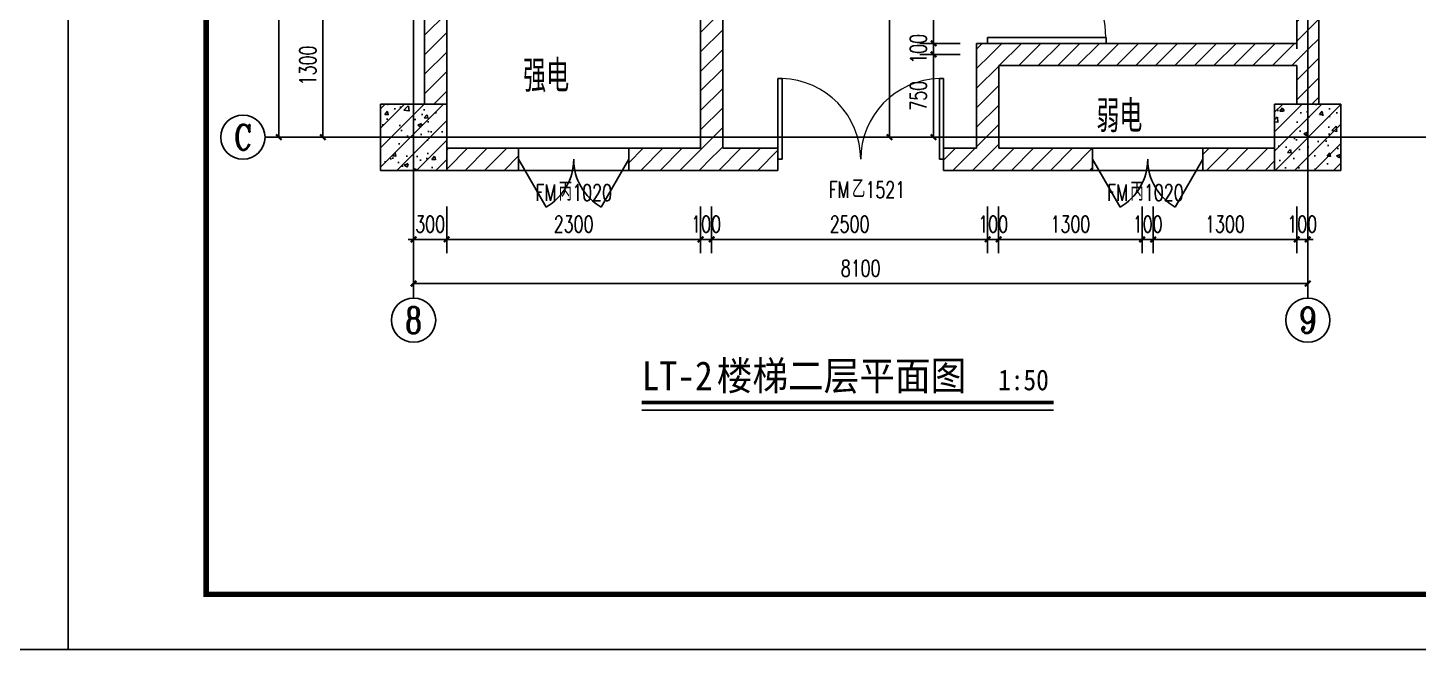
# Model space of a CAD drawing. Extents: x 1738711 to 2346805, y 1189731 to 2516152.
# Drawn here: x 1981567 to 1994163, y 1368210 to 1373848 of the extents above; entities that cross this region are included whole.
import ezdxf
from ezdxf.enums import TextEntityAlignment as Align

# ---------------------------------------------------------------- set-up
doc = ezdxf.new("R2010")
doc.units = 0
doc.header["$LTSCALE"] = 1000
doc.header["$MEASUREMENT"] = 0
doc.linetypes.add('复件 140224通州运河二期售楼部条件图_t3$0$X-ME SHAFT SH$0$X-B2$0$WATER_LINE', pattern=[0])
for name, color, linetype in [('AR-TEXT', 7, 'Continuous'), ('AXIS', 3, 'Continuous'), ('AXIS_TEXT', 7, 'Continuous'), ('COLUMN', 9, 'Continuous'), ('DIM_SYMB', 3, 'Continuous'), ('DOTE', 1, 'Continuous'), ('PUB_DIM', 3, 'Continuous'), ('PUB_HATCH', 8, 'Continuous'), ('PUB_TEXT', 7, 'Continuous'), ('TK', 4, 'Continuous'), ('WALL', 40, 'Continuous'), ('WINDOW', 144, 'Continuous'), ('WINDOW_TEXT', 7, 'Continuous')]:
    doc.layers.add(name, color=color, linetype=linetype)
doc.styles.add('_TCH_AXIS', font='COMPLEX', dxfattribs={"bigfont": 'GBCBIG'})
doc.styles.add('_TCH_DIM_T3', font='SIMPLEX', dxfattribs={"width": 0.705882, "bigfont": 'GBCBIG'})
doc.styles.add('_TCH_WINDOW', font='SIMPLEX', dxfattribs={"height": 3.5, "bigfont": 'GBCBIG'})
doc.styles.add('COMPLEX', font='COMPLEX')
doc.styles.get("Standard").update_dxf_attribs({"font": 'gbenor.shx', "bigfont": 'gbcbig.shx'})
doc.styles.add('宋体', font='SIMSUN.TTF', dxfattribs={"width": 0.75})
doc.styles.add('黑体', font='simhei_0.ttf', dxfattribs={"width": 0.9})
doc.dimstyles.new('_TCH_ARCH&&50', dxfattribs={"dimtxt": 148.75, "dimasz": 50, "dimexe": 125, "dimexo": 150, "dimgap": 63.125, "dimtad": 1, "dimdec": 0, "dimzin": 0, "dimdsep": 46, "dimtxsty": '_TCH_DIM_T3', "dimblk": 'ARCHTICK', "dimcen": 0.09, "dimclrt": 7, "dimazin": 2, "dimtfac": 1, "dimtdec": 0, "dimtix": 1, "dimtmove": 2, "dimatfit": 3, "dimfxl": 50, "dimtolj": 1, "dimtzin": 0, "dimarcsym": 0})
pattern_1 = [(45, (0, 0), (-88.3883476, 88.3883476), []), (50, (0, 0), (358.63009, -31.376067), [37.5, -412.5]), (355, (0, 0), (-69.375667, 376.096067), [30, -330]), (100.4514, (29.9, -2.6), (289.25469, 344.71977), [31.870095, -350.571056]), (46.1842, (0, 100), (533.620524, -82.75951), [56.25, -618.75]), (96.6356, (44.47, 93.1), (467.33135, 487.05894), [47.80514, -525.8565]), (351.1842, (0, 100), (467.33097, 487.0593), [45, -495]), (21, (50, 75), (298.453526, -201.309445), [37.5, -412.5]), (326, (50, 75), (121.657666, 362.57502), [30, -330]), (71.4514, (74.87, 58.22), (420.111314, 161.26525), [31.870095, -350.571056]), (37.5, (0, 0), (6.0799277, 166.446927), [0, -326, 0, -335, 0, -331.25]), (7.5, (0, 0), (131.534769, 197.205856), [0, -191, 0, -318.5, 0, -126.25]), (327.5, (-111.5, 0), (266.911218, -11.277436), [0, -125, 0, -390, 0, -517.5]), (317.5, (-161.5, 0), (291.593085, 50.052491), [0, -162.5, 0, -259, 0, -367.5])]
pattern_2 = [(45, (0, 89.76), (-88.388383, 88.388383), [])]

# ---------------------------------------------------------------- blocks, each defined once
blk = doc.blocks.new('hjashrtahreahe')
at = {"layer": 'TK', "color": 7, "const_width": 25}
blk.add_lwpolyline([(0, 59400), (84100, 59400), (84100, 0), (0, 0)], close=True, dxfattribs=at)
at = {"layer": 'TK', "color": 3, "const_width": 100}
blk.add_lwpolyline([(2500, 1000), (2500, 58400), (83100, 58400), (83100, 1000)], close=True, dxfattribs=at)
at = {"layer": 'TK', "style": '宋体', "width": 0.75}
for tag, height, p in [('项目负责人', 350, (6003, 57089)), ('专业负责人', 350, (6003, 56224)), ('设计人', 350, (6003, 55419)), ('版号1', 250, (77304, 22193)), ('时间1', 250, (82405, 22193)), ('版号2', 250, (77304, 21593)), ('时间2', 250, (82405, 21593)), ('版号3', 250, (77304, 20993)), ('时间3', 250, (82405, 20993)), ('建筑会签', 0.0001, (78978, 2403)), ('电气会签', 0.0001, (82128, 2403)), ('结构会签', 0.0001, (78978, 1803)), ('暖通会签', 0.0001, (82128, 1803)), ('给排水会签', 0.0001, (78978, 1250)), ('智能化会签', 0.0001, (82128, 1250))]:
    blk.add_attdef(tag, text='', height=height, dxfattribs=at).set_placement(p, align=Align.CENTER)
for tag, p in [('合作设计单位', (80816, 48986)), ('版号说明1', (79854, 22318)), ('版号说明2', (79854, 21718)), ('版号说明3', (79854, 21118)), ('浙江绿储科技有限公司', (80545, 16036)), ('百兆瓦级集中式熔盐储能关键', (80545, 14953)), ('设备研发及制造基地项目', (80545, 14603)), ('1#研发楼', (80545, 13636)), ('图名', (80545, 12436)), ('工程编号', (78978, 11461)), ('子项编号', (82128, 11461)), ('建筑', (78978, 10711)), ('图号', (82128, 10711)), ('施工图', (78978, 9961)), ('2023.03', (82128, 9961)), ('审定', (79353, 8461)), ('审核', (79353, 7711)), ('工程负责', (79353, 6961)), ('专业负责', (79353, 6211)), ('设计', (79353, 5461)), ('制图', (79353, 4711)), ('校对', (79353, 3961))]:
    blk.add_attdef(tag, text='', height=250, dxfattribs=at).set_placement(p, align=Align.MIDDLE_CENTER)
blk = doc.blocks.new('_ArchTick')
at = {"color": 0, "linetype": 'ByBlock', "const_width": 0.4}
blk.add_lwpolyline([(-0.5, -0.5), (0.5, 0.5)], dxfattribs=at)
blk = doc.blocks.new('*D1600')
at = {"layer": 'Defpoints', "color": 0, "transparency": 16777216}
for p in [(1989373, 1379457), (1989762, 1379457), (1989762, 1372857)]:
    blk.add_point(p, dxfattribs=at)
at = {"layer": 'PUB_DIM', "color": 0, "lineweight": -2, "transparency": 16777216}
for p, q in [((1989612, 1379457), (1989248, 1379457)), ((1989373, 1372857), (1989373, 1379457)), ((1989612, 1372857), (1989248, 1372857))]:
    blk.add_line(p, q, dxfattribs=at)
at = {"layer": 'PUB_DIM', "color": 0, "lineweight": -2, "transparency": 16777216, "xscale": 50, "yscale": 50, "zscale": 50}
for p, rotation in [((1989373, 1379457), 90), ((1989373, 1372857), 270)]:
    blk.add_blockref('_ArchTick', p, dxfattribs=dict(at, rotation=rotation))
at = {"layer": 'PUB_DIM', "color": 7, "transparency": 16777216, "insert": (1989235, 1376157), "char_height": 148.8, "attachment_point": 5, "rotation": 90, "style": '_TCH_DIM_T3'}
blk.add_mtext('\\A1;6600', dxfattribs=at)
blk = doc.blocks.new('*D1601')
at = {"layer": 'Defpoints', "color": 0, "transparency": 16777216}
for p in [(1989773, 1373607), (1990162, 1373607), (1990162, 1372857)]:
    blk.add_point(p, dxfattribs=at)
at = {"layer": 'PUB_DIM', "color": 0, "lineweight": -2, "transparency": 16777216}
for p, q in [((1990012, 1373607), (1989648, 1373607)), ((1989773, 1372857), (1989773, 1373607)), ((1990012, 1372857), (1989648, 1372857))]:
    blk.add_line(p, q, dxfattribs=at)
at = {"layer": 'PUB_DIM', "color": 0, "lineweight": -2, "transparency": 16777216, "xscale": 50, "yscale": 50, "zscale": 50}
for p, rotation in [((1989773, 1373607), 90), ((1989773, 1372857), 270)]:
    blk.add_blockref('_ArchTick', p, dxfattribs=dict(at, rotation=rotation))
at = {"layer": 'PUB_DIM', "color": 7, "transparency": 16777216, "insert": (1989635, 1373232), "char_height": 148.8, "attachment_point": 5, "rotation": 90, "style": '_TCH_DIM_T3'}
blk.add_mtext('\\A1;750', dxfattribs=at)
blk = doc.blocks.new('*D1602')
at = {"layer": 'Defpoints', "color": 0, "transparency": 16777216}
for p in [(1989773, 1373707), (1990162, 1373707), (1990162, 1373607)]:
    blk.add_point(p, dxfattribs=at)
at = {"layer": 'PUB_DIM', "color": 0, "lineweight": -2, "transparency": 16777216}
for p, q in [((1989773, 1373707), (1989773, 1373757)), ((1990012, 1373707), (1989648, 1373707)), ((1989773, 1373607), (1989773, 1373707)), ((1990012, 1373607), (1989648, 1373607)), ((1989773, 1373607), (1989773, 1373557))]:
    blk.add_line(p, q, dxfattribs=at)
at = {"layer": 'PUB_DIM', "color": 0, "lineweight": -2, "transparency": 16777216, "xscale": 50, "yscale": 50, "zscale": 50}
for p, rotation in [((1989773, 1373707), 270), ((1989773, 1373607), 90)]:
    blk.add_blockref('_ArchTick', p, dxfattribs=dict(at, rotation=rotation))
at = {"layer": 'PUB_DIM', "color": 7, "transparency": 16777216, "insert": (1989635, 1373657), "char_height": 148.8, "attachment_point": 5, "rotation": 90, "style": '_TCH_DIM_T3'}
blk.add_mtext('\\A1;100', dxfattribs=at)
blk = doc.blocks.new('*D1603')
at = {"layer": 'Defpoints', "color": 0, "transparency": 16777216}
for p in [(1989773, 1375307), (1990162, 1375307), (1990162, 1373707)]:
    blk.add_point(p, dxfattribs=at)
at = {"layer": 'PUB_DIM', "color": 0, "lineweight": -2, "transparency": 16777216}
for p, q in [((1990012, 1375307), (1989648, 1375307)), ((1989773, 1373707), (1989773, 1375307)), ((1990012, 1373707), (1989648, 1373707))]:
    blk.add_line(p, q, dxfattribs=at)
at = {"layer": 'PUB_DIM', "color": 0, "lineweight": -2, "transparency": 16777216, "xscale": 50, "yscale": 50, "zscale": 50}
for p, rotation in [((1989773, 1375307), 90), ((1989773, 1373707), 270)]:
    blk.add_blockref('_ArchTick', p, dxfattribs=dict(at, rotation=rotation))
at = {"layer": 'PUB_DIM', "color": 7, "transparency": 16777216, "insert": (1989635, 1374507), "char_height": 148.8, "attachment_point": 5, "rotation": 90, "style": '_TCH_DIM_T3'}
blk.add_mtext('\\A1;1600', dxfattribs=at)
blk = doc.blocks.new('*D1710')
at = {"layer": 'Defpoints', "color": 0, "transparency": 16777216}
for p in [(1983841, 1379457), (1984306, 1379457), (1984306, 1372857)]:
    blk.add_point(p, dxfattribs=at)
at = {"layer": 'PUB_DIM', "color": 0, "lineweight": -2, "transparency": 16777216}
for p, q in [((1984156, 1379457), (1983716, 1379457)), ((1983841, 1372857), (1983841, 1379457)), ((1984156, 1372857), (1983716, 1372857))]:
    blk.add_line(p, q, dxfattribs=at)
at = {"layer": 'PUB_DIM', "color": 0, "lineweight": -2, "transparency": 16777216, "xscale": 50, "yscale": 50, "zscale": 50}
for p, rotation in [((1983841, 1379457), 90), ((1983841, 1372857), 270)]:
    blk.add_blockref('_ArchTick', p, dxfattribs=dict(at, rotation=rotation))
at = {"layer": 'PUB_DIM', "color": 7, "transparency": 16777216, "insert": (1983704, 1376157), "char_height": 148.8, "attachment_point": 5, "rotation": 90, "style": '_TCH_DIM_T3'}
blk.add_mtext('\\A1;6600', dxfattribs=at)
blk = doc.blocks.new('*D1711')
at = {"layer": 'Defpoints', "color": 0, "transparency": 16777216}
for p in [(1984241, 1374157), (1984706, 1374157), (1984706, 1372857)]:
    blk.add_point(p, dxfattribs=at)
at = {"layer": 'PUB_DIM', "color": 0, "lineweight": -2, "transparency": 16777216}
for p, q in [((1984556, 1374157), (1984116, 1374157)), ((1984241, 1372857), (1984241, 1374157)), ((1984556, 1372857), (1984116, 1372857))]:
    blk.add_line(p, q, dxfattribs=at)
at = {"layer": 'PUB_DIM', "color": 0, "lineweight": -2, "transparency": 16777216, "xscale": 50, "yscale": 50, "zscale": 50}
for p, rotation in [((1984241, 1374157), 90), ((1984241, 1372857), 270)]:
    blk.add_blockref('_ArchTick', p, dxfattribs=dict(at, rotation=rotation))
at = {"layer": 'PUB_DIM', "color": 7, "transparency": 16777216, "insert": (1984104, 1373507), "char_height": 148.8, "attachment_point": 5, "rotation": 90, "style": '_TCH_DIM_T3'}
blk.add_mtext('\\A1;1300', dxfattribs=at)
blk = doc.blocks.new('*D1725')
at = {"layer": 'Defpoints', "color": 0, "transparency": 16777216}
for p in [(1985062, 1371980), (1993162, 1371980), (1993162, 1371531)]:
    blk.add_point(p, dxfattribs=at)
at = {"layer": 'PUB_DIM', "color": 0, "lineweight": -2, "transparency": 16777216}
for p, q in [((1985062, 1371830), (1985062, 1371406)), ((1993162, 1371830), (1993162, 1371406)), ((1985062, 1371531), (1993162, 1371531))]:
    blk.add_line(p, q, dxfattribs=at)
at = {"layer": 'PUB_DIM', "color": 0, "lineweight": -2, "transparency": 16777216, "xscale": 50, "yscale": 50, "zscale": 50, "rotation": 180}
blk.add_blockref('_ArchTick', (1985062, 1371531), dxfattribs=at)
at = {"layer": 'PUB_DIM', "color": 0, "lineweight": -2, "transparency": 16777216, "xscale": 50, "yscale": 50, "zscale": 50}
blk.add_blockref('_ArchTick', (1993162, 1371531), dxfattribs=at)
at = {"layer": 'PUB_DIM', "color": 7, "transparency": 16777216, "insert": (1989112, 1371669), "char_height": 148.8, "attachment_point": 5, "style": '_TCH_DIM_T3'}
blk.add_mtext('\\A1;8100', dxfattribs=at)
blk = doc.blocks.new('*D1726')
at = {"layer": 'Defpoints', "color": 0, "transparency": 16777216}
for p in [(1985062, 1372380), (1985362, 1372380), (1985362, 1371931)]:
    blk.add_point(p, dxfattribs=at)
at = {"layer": 'PUB_DIM', "color": 0, "lineweight": -2, "transparency": 16777216}
for p, q in [((1985062, 1372230), (1985062, 1371806)), ((1985362, 1372230), (1985362, 1371806)), ((1985062, 1371931), (1985012, 1371931)), ((1985062, 1371931), (1985362, 1371931)), ((1985362, 1371931), (1985412, 1371931))]:
    blk.add_line(p, q, dxfattribs=at)
at = {"layer": 'PUB_DIM', "color": 0, "lineweight": -2, "transparency": 16777216, "xscale": 50, "yscale": 50, "zscale": 50}
blk.add_blockref('_ArchTick', (1985062, 1371931), dxfattribs=at)
at = {"layer": 'PUB_DIM', "color": 0, "lineweight": -2, "transparency": 16777216, "xscale": 50, "yscale": 50, "zscale": 50, "rotation": 180}
blk.add_blockref('_ArchTick', (1985362, 1371931), dxfattribs=at)
at = {"layer": 'PUB_DIM', "color": 7, "transparency": 16777216, "insert": (1985212, 1372069), "char_height": 148.8, "attachment_point": 5, "style": '_TCH_DIM_T3'}
blk.add_mtext('\\A1;300', dxfattribs=at)
blk = doc.blocks.new('*D1727')
at = {"layer": 'Defpoints', "color": 0, "transparency": 16777216}
for p in [(1985362, 1372380), (1987662, 1372380), (1987662, 1371931)]:
    blk.add_point(p, dxfattribs=at)
at = {"layer": 'PUB_DIM', "color": 0, "lineweight": -2, "transparency": 16777216}
for p, q in [((1985362, 1372230), (1985362, 1371806)), ((1987662, 1372230), (1987662, 1371806)), ((1985362, 1371931), (1987662, 1371931))]:
    blk.add_line(p, q, dxfattribs=at)
at = {"layer": 'PUB_DIM', "color": 0, "lineweight": -2, "transparency": 16777216, "xscale": 50, "yscale": 50, "zscale": 50, "rotation": 180}
blk.add_blockref('_ArchTick', (1985362, 1371931), dxfattribs=at)
at = {"layer": 'PUB_DIM', "color": 0, "lineweight": -2, "transparency": 16777216, "xscale": 50, "yscale": 50, "zscale": 50}
blk.add_blockref('_ArchTick', (1987662, 1371931), dxfattribs=at)
at = {"layer": 'PUB_DIM', "color": 7, "transparency": 16777216, "insert": (1986512, 1372069), "char_height": 148.8, "attachment_point": 5, "style": '_TCH_DIM_T3'}
blk.add_mtext('\\A1;2300', dxfattribs=at)
blk = doc.blocks.new('*D1728')
at = {"layer": 'Defpoints', "color": 0, "transparency": 16777216}
for p in [(1987662, 1372380), (1987762, 1372380), (1987762, 1371931)]:
    blk.add_point(p, dxfattribs=at)
at = {"layer": 'PUB_DIM', "color": 0, "lineweight": -2, "transparency": 16777216}
for p, q in [((1987662, 1372230), (1987662, 1371806)), ((1987762, 1372230), (1987762, 1371806)), ((1987662, 1371931), (1987612, 1371931)), ((1987662, 1371931), (1987762, 1371931)), ((1987762, 1371931), (1987812, 1371931))]:
    blk.add_line(p, q, dxfattribs=at)
at = {"layer": 'PUB_DIM', "color": 0, "lineweight": -2, "transparency": 16777216, "xscale": 50, "yscale": 50, "zscale": 50}
blk.add_blockref('_ArchTick', (1987662, 1371931), dxfattribs=at)
at = {"layer": 'PUB_DIM', "color": 0, "lineweight": -2, "transparency": 16777216, "xscale": 50, "yscale": 50, "zscale": 50, "rotation": 180}
blk.add_blockref('_ArchTick', (1987762, 1371931), dxfattribs=at)
at = {"layer": 'PUB_DIM', "color": 7, "transparency": 16777216, "insert": (1987712, 1372069), "char_height": 148.8, "attachment_point": 5, "style": '_TCH_DIM_T3'}
blk.add_mtext('\\A1;100', dxfattribs=at)
blk = doc.blocks.new('*D1729')
at = {"layer": 'Defpoints', "color": 0, "transparency": 16777216}
for p in [(1987762, 1372380), (1990262, 1372380), (1990262, 1371931)]:
    blk.add_point(p, dxfattribs=at)
at = {"layer": 'PUB_DIM', "color": 0, "lineweight": -2, "transparency": 16777216}
for p, q in [((1987762, 1372230), (1987762, 1371806)), ((1990262, 1372230), (1990262, 1371806)), ((1987762, 1371931), (1990262, 1371931))]:
    blk.add_line(p, q, dxfattribs=at)
at = {"layer": 'PUB_DIM', "color": 0, "lineweight": -2, "transparency": 16777216, "xscale": 50, "yscale": 50, "zscale": 50, "rotation": 180}
blk.add_blockref('_ArchTick', (1987762, 1371931), dxfattribs=at)
at = {"layer": 'PUB_DIM', "color": 0, "lineweight": -2, "transparency": 16777216, "xscale": 50, "yscale": 50, "zscale": 50}
blk.add_blockref('_ArchTick', (1990262, 1371931), dxfattribs=at)
at = {"layer": 'PUB_DIM', "color": 7, "transparency": 16777216, "insert": (1989012, 1372069), "char_height": 148.8, "attachment_point": 5, "style": '_TCH_DIM_T3'}
blk.add_mtext('\\A1;2500', dxfattribs=at)
blk = doc.blocks.new('*D1730')
at = {"layer": 'Defpoints', "color": 0, "transparency": 16777216}
for p in [(1990262, 1372380), (1990362, 1372380), (1990362, 1371931)]:
    blk.add_point(p, dxfattribs=at)
at = {"layer": 'PUB_DIM', "color": 0, "lineweight": -2, "transparency": 16777216}
for p, q in [((1990262, 1372230), (1990262, 1371806)), ((1990362, 1372230), (1990362, 1371806)), ((1990262, 1371931), (1990212, 1371931)), ((1990262, 1371931), (1990362, 1371931)), ((1990362, 1371931), (1990412, 1371931))]:
    blk.add_line(p, q, dxfattribs=at)
at = {"layer": 'PUB_DIM', "color": 0, "lineweight": -2, "transparency": 16777216, "xscale": 50, "yscale": 50, "zscale": 50}
blk.add_blockref('_ArchTick', (1990262, 1371931), dxfattribs=at)
at = {"layer": 'PUB_DIM', "color": 0, "lineweight": -2, "transparency": 16777216, "xscale": 50, "yscale": 50, "zscale": 50, "rotation": 180}
blk.add_blockref('_ArchTick', (1990362, 1371931), dxfattribs=at)
at = {"layer": 'PUB_DIM', "color": 7, "transparency": 16777216, "insert": (1990312, 1372069), "char_height": 148.8, "attachment_point": 5, "style": '_TCH_DIM_T3'}
blk.add_mtext('\\A1;100', dxfattribs=at)
blk = doc.blocks.new('*D1731')
at = {"layer": 'Defpoints', "color": 0, "transparency": 16777216}
for p in [(1990362, 1372380), (1991662, 1372380), (1991662, 1371931)]:
    blk.add_point(p, dxfattribs=at)
at = {"layer": 'PUB_DIM', "color": 0, "lineweight": -2, "transparency": 16777216}
for p, q in [((1990362, 1372230), (1990362, 1371806)), ((1991662, 1372230), (1991662, 1371806)), ((1990362, 1371931), (1991662, 1371931))]:
    blk.add_line(p, q, dxfattribs=at)
at = {"layer": 'PUB_DIM', "color": 0, "lineweight": -2, "transparency": 16777216, "xscale": 50, "yscale": 50, "zscale": 50, "rotation": 180}
blk.add_blockref('_ArchTick', (1990362, 1371931), dxfattribs=at)
at = {"layer": 'PUB_DIM', "color": 0, "lineweight": -2, "transparency": 16777216, "xscale": 50, "yscale": 50, "zscale": 50}
blk.add_blockref('_ArchTick', (1991662, 1371931), dxfattribs=at)
at = {"layer": 'PUB_DIM', "color": 7, "transparency": 16777216, "insert": (1991012, 1372069), "char_height": 148.8, "attachment_point": 5, "style": '_TCH_DIM_T3'}
blk.add_mtext('\\A1;1300', dxfattribs=at)
blk = doc.blocks.new('*D1732')
at = {"layer": 'Defpoints', "color": 0, "transparency": 16777216}
for p in [(1991662, 1372380), (1991762, 1372380), (1991762, 1371931)]:
    blk.add_point(p, dxfattribs=at)
at = {"layer": 'PUB_DIM', "color": 0, "lineweight": -2, "transparency": 16777216}
for p, q in [((1991662, 1372230), (1991662, 1371806)), ((1991762, 1372230), (1991762, 1371806)), ((1991662, 1371931), (1991612, 1371931)), ((1991662, 1371931), (1991762, 1371931)), ((1991762, 1371931), (1991812, 1371931))]:
    blk.add_line(p, q, dxfattribs=at)
at = {"layer": 'PUB_DIM', "color": 0, "lineweight": -2, "transparency": 16777216, "xscale": 50, "yscale": 50, "zscale": 50}
blk.add_blockref('_ArchTick', (1991662, 1371931), dxfattribs=at)
at = {"layer": 'PUB_DIM', "color": 0, "lineweight": -2, "transparency": 16777216, "xscale": 50, "yscale": 50, "zscale": 50, "rotation": 180}
blk.add_blockref('_ArchTick', (1991762, 1371931), dxfattribs=at)
at = {"layer": 'PUB_DIM', "color": 7, "transparency": 16777216, "insert": (1991712, 1372069), "char_height": 148.8, "attachment_point": 5, "style": '_TCH_DIM_T3'}
blk.add_mtext('\\A1;100', dxfattribs=at)
blk = doc.blocks.new('*D1733')
at = {"layer": 'Defpoints', "color": 0, "transparency": 16777216}
for p in [(1991762, 1372380), (1993062, 1372380), (1993062, 1371931)]:
    blk.add_point(p, dxfattribs=at)
at = {"layer": 'PUB_DIM', "color": 0, "lineweight": -2, "transparency": 16777216}
for p, q in [((1991762, 1372230), (1991762, 1371806)), ((1993062, 1372230), (1993062, 1371806)), ((1991762, 1371931), (1993062, 1371931))]:
    blk.add_line(p, q, dxfattribs=at)
at = {"layer": 'PUB_DIM', "color": 0, "lineweight": -2, "transparency": 16777216, "xscale": 50, "yscale": 50, "zscale": 50, "rotation": 180}
blk.add_blockref('_ArchTick', (1991762, 1371931), dxfattribs=at)
at = {"layer": 'PUB_DIM', "color": 0, "lineweight": -2, "transparency": 16777216, "xscale": 50, "yscale": 50, "zscale": 50}
blk.add_blockref('_ArchTick', (1993062, 1371931), dxfattribs=at)
at = {"layer": 'PUB_DIM', "color": 7, "transparency": 16777216, "insert": (1992412, 1372069), "char_height": 148.8, "attachment_point": 5, "style": '_TCH_DIM_T3'}
blk.add_mtext('\\A1;1300', dxfattribs=at)
blk = doc.blocks.new('*D1734')
at = {"layer": 'Defpoints', "color": 0, "transparency": 16777216}
for p in [(1993062, 1372380), (1993162, 1372380), (1993162, 1371931)]:
    blk.add_point(p, dxfattribs=at)
at = {"layer": 'PUB_DIM', "color": 0, "lineweight": -2, "transparency": 16777216}
for p, q in [((1993062, 1372230), (1993062, 1371806)), ((1993162, 1372230), (1993162, 1371806)), ((1993062, 1371931), (1993012, 1371931)), ((1993062, 1371931), (1993162, 1371931)), ((1993162, 1371931), (1993212, 1371931))]:
    blk.add_line(p, q, dxfattribs=at)
at = {"layer": 'PUB_DIM', "color": 0, "lineweight": -2, "transparency": 16777216, "xscale": 50, "yscale": 50, "zscale": 50}
blk.add_blockref('_ArchTick', (1993062, 1371931), dxfattribs=at)
at = {"layer": 'PUB_DIM', "color": 0, "lineweight": -2, "transparency": 16777216, "xscale": 50, "yscale": 50, "zscale": 50, "rotation": 180}
blk.add_blockref('_ArchTick', (1993162, 1371931), dxfattribs=at)
at = {"layer": 'PUB_DIM', "color": 7, "transparency": 16777216, "insert": (1993112, 1372069), "char_height": 148.8, "attachment_point": 5, "style": '_TCH_DIM_T3'}
blk.add_mtext('\\A1;100', dxfattribs=at)
blk = doc.blocks.new('$DorLib2D$00000001')
for p, q in [((0.45, 0.975), (0.5, 0.975)), ((0.45, 0), (0.45, 0.975)), ((0.5, 0), (0.5, 0.975)), ((0.5, 0), (0.45, 0))]:
    blk.add_line(p, q)
at = {"lineweight": 13}
blk.add_arc((0.475, 0), 0.975, 91.4693, 180, dxfattribs=at)
blk = doc.blocks.new('$DorLib2D$00000231')
at = {"color": 0}
for p, q in [((-0.5, 0), (-0.25, 0.433)), ((0.5, 0), (0.25, 0.433))]:
    blk.add_line(p, q, dxfattribs=at)
for centre, start, end in [((-0.5, 0), 0, 60), ((0.5, 0), 120, 180)]:
    blk.add_arc(centre, 0.5, start, end, dxfattribs=at)
blk = doc.blocks.new('$DorLib2D$00000002')
for p, q in [((-0.5, 0), (-0.5, 0.4875)), ((-0.475, 0.4875), (-0.5, 0.4875)), ((-0.475, 0), (-0.475, 0.4875)), ((0.475, 0), (0.475, 0.4875)), ((0.475, 0.4875), (0.5, 0.4875)), ((0.5, 0), (0.5, 0.4875)), ((-0.5, 0), (-0.475, 0)), ((0.5, 0), (0.475, 0))]:
    blk.add_line(p, q)
at = {"lineweight": 13}
for centre, start, end in [((-0.4875, 0), 0, 88.53072), ((0.4875, 0), 91.46928, 180)]:
    blk.add_arc(centre, 0.4875, start, end, dxfattribs=at)
blk = doc.blocks.new('_AXISO')
blk.add_circle((0, 0), 0.5)
at = {"layer": 'AXIS_TEXT', "style": 'COMPLEX', "width": 1.041667}
blk.add_attdef('A', text='', height=0.56, dxfattribs=at).set_placement((-0.25, -0.28), (0.25, -0.28), align=Align.FIT)

msp = doc.modelspace()

# ---------------------------------------------------------------- hatches: boundary and pattern name
at = {"layer": 'PUB_HATCH'}
h = msp.add_hatch(dxfattribs=at)
h.set_pattern_fill('普通砖', color=256, scale=50, style=0)
h.set_pattern_definition(pattern_2)
h.paths.add_polyline_path([(1993262.3, 1378956.5), (1993062.3, 1378956.5), (1993062.3, 1373656.5), (1993262.3, 1373656.5)])
h = msp.add_hatch(dxfattribs=at)
h.set_pattern_fill('普通砖', color=256, scale=50, style=0)
h.set_pattern_definition(pattern_2)
h.paths.add_polyline_path([(1985162.3, 1373156.5), (1985362.3, 1373156.5), (1985362.3, 1374056.5), (1985162.3, 1374256.5)])
h = msp.add_hatch(dxfattribs=at)
h.set_pattern_fill('普通砖', color=256, scale=50, style=0)
h.set_pattern_definition(pattern_2)
h.paths.add_polyline_path([(1987862.3, 1374256.5), (1987662.3, 1374256.5), (1987662.3, 1372756.5), (1987762.3, 1372689.9), (1987862.3, 1372756.5)])
h = msp.add_hatch(dxfattribs=at)
h.set_pattern_fill('普通砖', color=256, scale=50, style=0)
h.set_pattern_definition(pattern_2)
h.paths.add_polyline_path([(1990362.3, 1373706.5), (1990162.3, 1373706.5), (1990162.3, 1373606.5), (1990295.7, 1373606.5)])
h = msp.add_hatch(dxfattribs=at)
h.set_pattern_fill('普通砖', color=256, scale=50, style=0)
h.set_pattern_definition(pattern_2)
h.paths.add_polyline_path([(1993129, 1373606.5), (1993062.3, 1373706.5), (1990362.3, 1373706.5), (1990295.7, 1373606.5), (1990362.3, 1373506.5), (1993062.3, 1373506.5)])
h = msp.add_hatch(dxfattribs=at)
h.set_pattern_fill('普通砖', color=256, scale=50, style=0)
h.set_pattern_definition(pattern_2)
h.paths.add_polyline_path([(1993129, 1373606.5), (1993262.3, 1373606.5), (1993262.3, 1373656.5), (1993062.3, 1373656.5), (1993062.3, 1373706.5)])
h = msp.add_hatch(dxfattribs=at)
h.set_pattern_fill('普通砖', color=256, scale=50, style=0)
h.set_pattern_definition(pattern_2)
h.paths.add_polyline_path([(1990262.3, 1372689.9), (1990362.3, 1372756.5), (1990362.3, 1373506.5), (1990295.7, 1373606.5), (1990162.3, 1373606.5), (1990162.3, 1372756.5)])
h = msp.add_hatch(dxfattribs=at)
h.set_pattern_fill('普通砖', color=256, scale=50, style=0)
h.set_pattern_definition(pattern_2)
h.paths.add_polyline_path([(1993062.3, 1373156.5), (1993262.3, 1373156.5), (1993262.3, 1373606.5), (1993129, 1373606.5), (1993062.3, 1373506.5)])
at = {"layer": 'PUB_HATCH', "linetype": '复件 140224通州运河二期售楼部条件图_t3$0$X-ME SHAFT SH$0$X-B2$0$WATER_LINE'}
h = msp.add_hatch(dxfattribs=at)
h.set_pattern_fill('钢筋混凝土', color=256, scale=50, style=0)
h.set_pattern_definition(pattern_1)
h.paths.add_polyline_path([(1984762.3, 1372556.5), (1985362.3, 1372556.5), (1985362.3, 1373156.5), (1984762.3, 1373156.5)])
h = msp.add_hatch(dxfattribs=at)
h.set_pattern_fill('钢筋混凝土', color=256, scale=50, style=0)
h.set_pattern_definition(pattern_1)
h.paths.add_polyline_path([(1992862.3, 1372556.5), (1993462.3, 1372556.5), (1993462.3, 1373156.5), (1992862.3, 1373156.5)])
at = {"layer": 'PUB_HATCH'}
h = msp.add_hatch(dxfattribs=at)
h.set_pattern_fill('普通砖', color=256, scale=50, style=0)
h.set_pattern_definition(pattern_2)
h.paths.add_polyline_path([(1985362.3, 1372756.5), (1985362.3, 1372556.5), (1986012.3, 1372556.5), (1986012.3, 1372756.5)])
h = msp.add_hatch(dxfattribs=at)
h.set_pattern_fill('普通砖', color=256, scale=50, style=0)
h.set_pattern_definition(pattern_2)
h.paths.add_polyline_path([(1987662.3, 1372756.5), (1987012.3, 1372756.5), (1987012.3, 1372556.5), (1987762.3, 1372556.5), (1987762.3, 1372689.9)])
h = msp.add_hatch(dxfattribs=at)
h.set_pattern_fill('普通砖', color=256, scale=50, style=0)
h.set_pattern_definition(pattern_2)
h.paths.add_polyline_path([(1987762.3, 1372556.5), (1988362.3, 1372556.5), (1988362.3, 1372756.5), (1987862.3, 1372756.5), (1987762.3, 1372689.9)])
h = msp.add_hatch(dxfattribs=at)
h.set_pattern_fill('普通砖', color=256, scale=50, style=0)
h.set_pattern_definition(pattern_2)
h.paths.add_polyline_path([(1990162.3, 1372756.5), (1989862.3, 1372756.5), (1989862.3, 1372556.5), (1990262.3, 1372556.5), (1990262.3, 1372689.9)])
h = msp.add_hatch(dxfattribs=at)
h.set_pattern_fill('普通砖', color=256, scale=50, style=0)
h.set_pattern_definition(pattern_2)
h.paths.add_polyline_path([(1990262.3, 1372556.5), (1991212.3, 1372556.5), (1991212.3, 1372756.5), (1990362.3, 1372756.5), (1990262.3, 1372689.9)])
h = msp.add_hatch(dxfattribs=at)
h.set_pattern_fill('普通砖', color=256, scale=50, style=0)
h.set_pattern_definition(pattern_2)
h.paths.add_polyline_path([(1992862.3, 1372756.5), (1992212.3, 1372756.5), (1992212.3, 1372556.5), (1992862.3, 1372556.5)])

# ---------------------------------------------------------------- linework, layer by layer
at = {"layer": 'AXIS'}
for p, q in [((1984216.2, 1372856.5), (1983716.2, 1372856.5)), ((1985062.3, 1371899.5), (1985062.3, 1371399.5)), ((1993162.3, 1371899.5), (1993162.3, 1371399.5))]:
    msp.add_line(p, q, dxfattribs=at)
at = {"layer": 'COLUMN', "linetype": '复件 140224通州运河二期售楼部条件图_t3$0$X-ME SHAFT SH$0$X-B2$0$WATER_LINE'}
for p, q in [((1985362.3, 1373156.5), (1984762.3, 1373156.5)), ((1984762.3, 1373156.5), (1984762.3, 1372556.5)), ((1985362.3, 1372556.5), (1985362.3, 1373156.5)), ((1993462.3, 1373156.5), (1992862.3, 1373156.5)), ((1992862.3, 1373156.5), (1992862.3, 1372556.5)), ((1993462.3, 1372556.5), (1993462.3, 1373156.5)), ((1984762.3, 1372556.5), (1985362.3, 1372556.5)), ((1992862.3, 1372556.5), (1993462.3, 1372556.5))]:
    msp.add_line(p, q, dxfattribs=at)
at = {"layer": 'DIM_SYMB', "const_width": 35}
msp.add_lwpolyline([(1987128.6, 1370453), (1990859.9, 1370453)], dxfattribs=at)
at = {"layer": 'DIM_SYMB'}
msp.add_lwpolyline([(1987128.6, 1370383), (1990859.9, 1370383)], dxfattribs=at)
at = {"layer": 'DOTE'}
for p, q in [((1985062.3, 1380426.1), (1985062.3, 1371753.3)), ((1993162.3, 1380426.1), (1993162.3, 1371753.3)), ((1994674.8, 1372856.5), (1983755.2, 1372856.5))]:
    msp.add_line(p, q, dxfattribs=at)
at = {"layer": 'WALL'}
for p, q in [((1993062.3, 1373656.5), (1993062.3, 1378956.5)), ((1993262.3, 1373656.5), (1993262.3, 1378956.5)), ((1985162.3, 1374256.5), (1985162.3, 1373156.5)), ((1987662.3, 1374256.5), (1987662.3, 1372756.5)), ((1987862.3, 1374256.5), (1987862.3, 1372756.5)), ((1985362.3, 1374056.5), (1985362.3, 1373156.5)), ((1990362.3, 1373706.5), (1990162.3, 1373706.5)), ((1990162.3, 1373706.5), (1990162.3, 1373606.5)), ((1993062.3, 1373706.5), (1990362.3, 1373706.5)), ((1993062.3, 1373706.5), (1993062.3, 1373656.5)), ((1993262.3, 1373606.5), (1993262.3, 1373656.5)), ((1990162.3, 1372756.5), (1990162.3, 1373606.5)), ((1993062.3, 1373506.5), (1990362.3, 1373506.5)), ((1990362.3, 1372756.5), (1990362.3, 1373506.5)), ((1993062.3, 1373156.5), (1993062.3, 1373506.5)), ((1993262.3, 1373156.5), (1993262.3, 1373606.5)), ((1986012.3, 1372756.5), (1985362.3, 1372756.5)), ((1986012.3, 1372556.5), (1986012.3, 1372756.5)), ((1987662.3, 1372756.5), (1987012.3, 1372756.5)), ((1987012.3, 1372756.5), (1987012.3, 1372556.5)), ((1988362.3, 1372756.5), (1987862.3, 1372756.5)), ((1988362.3, 1372556.5), (1988362.3, 1372756.5)), ((1990162.3, 1372756.5), (1989862.3, 1372756.5)), ((1989862.3, 1372756.5), (1989862.3, 1372556.5)), ((1991212.3, 1372756.5), (1990362.3, 1372756.5)), ((1991212.3, 1372556.5), (1991212.3, 1372756.5)), ((1992862.3, 1372756.5), (1992212.3, 1372756.5)), ((1992212.3, 1372756.5), (1992212.3, 1372556.5)), ((1985362.3, 1372556.5), (1986012.3, 1372556.5)), ((1987012.3, 1372556.5), (1987762.3, 1372556.5)), ((1987762.3, 1372556.5), (1988362.3, 1372556.5)), ((1989862.3, 1372556.5), (1990262.3, 1372556.5)), ((1990262.3, 1372556.5), (1991212.3, 1372556.5)), ((1992212.3, 1372556.5), (1992862.3, 1372556.5))]:
    msp.add_line(p, q, dxfattribs=at)
at = {"layer": 'WINDOW'}
for p, q in [((1987012.3, 1372756.5), (1986012.3, 1372756.5)), ((1992212.3, 1372756.5), (1991212.3, 1372756.5)), ((1987012.3, 1372556.5), (1986012.3, 1372556.5)), ((1992212.3, 1372556.5), (1991212.3, 1372556.5))]:
    msp.add_line(p, q, dxfattribs=at)

# ---------------------------------------------------------------- block references
at = {"xscale": 0.5, "yscale": 0.5, "zscale": 0.5}
for p in [(1939883.1, 1368216), (1981933.1, 1368216)]:
    msp.add_blockref('hjashrtahreahe', p, dxfattribs=at)
at = {"layer": 'AXIS'}
ref = msp.add_blockref('_AXISO', (1983516.2, 1372856.5), dxfattribs=dict(at, xscale=400, yscale=400, zscale=400))
ref.add_attrib('A', 'C', dxfattribs={"layer": 'AXIS_TEXT', "ltscale": 0.5, "height": 227.8, "style": '_TCH_AXIS'}).set_placement((1983434.8, 1372742.6), (1983597.5, 1372742.6), align=Align.FIT)
ref = msp.add_blockref('_AXISO', (1985062.3, 1371199.5), dxfattribs=dict(at, xscale=400, yscale=400, zscale=400))
ref.add_attrib('A', '8', dxfattribs={"layer": 'AXIS_TEXT', "ltscale": 0.5, "height": 233, "style": '_TCH_AXIS'}).set_placement((1984984.7, 1371083), (1985140, 1371083), align=Align.FIT)
ref = msp.add_blockref('_AXISO', (1993162.3, 1371199.5), dxfattribs=dict(at, xscale=400, yscale=400, zscale=400))
ref.add_attrib('A', '9', dxfattribs={"layer": 'AXIS_TEXT', "ltscale": 0.5, "height": 233, "style": '_TCH_AXIS'}).set_placement((1993084.7, 1371083), (1993240, 1371083), align=Align.FIT)
at = {"layer": 'WINDOW'}
for name, p, xscale, yscale, zscale, rotation in [('$DorLib2D$00000001', (1990262.3, 1374256.5), -1100, -1100, -1100, 89.99999984016144), ('$DorLib2D$00000002', (1989112.3, 1372656.5), -1500, -1500, -1500, 179.9999998841856), ('$DorLib2D$00000231', (1986512.3, 1372656.5), -1000, 1000, -1000, 179.999999846705), ('$DorLib2D$00000231', (1991712.3, 1372656.5), -1000, 1000, -1000, 179.9999998429446)]:
    msp.add_blockref(name, p, dxfattribs=dict(at, xscale=xscale, yscale=yscale, zscale=zscale, rotation=rotation))

# ---------------------------------------------------------------- texts
at = {"layer": 'AR-TEXT'}
for s, p in [('强电', (1986054.7, 1373266.5)), ('弱电', (1991247.2, 1372902))]:
    msp.add_text(s, height=289.36, dxfattribs=at).set_placement(p)
at = {"layer": 'PUB_TEXT', "color": 7, "style": '黑体', "width": 0.9}
for s, height, p in [('楼梯二层平面图', 262.87, (1987809.1, 1370564.3)), ('LT-2', 262.87, (1987128.6, 1370564.3)), ('1:50', 187.76, (1990357, 1370564.3))]:
    msp.add_text(s, height=height, dxfattribs=at).set_placement(p)
at = {"layer": 'WINDOW_TEXT', "style": '_TCH_WINDOW', "width": 0.705882}
for s, p in [('FM', (1986166.6, 1372280.3)), ('1020', (1986499.5, 1372280.3)), ('FM', (1988822.7, 1372306.6)), ('1521', (1989155.6, 1372306.6)), ('FM', (1991345, 1372280.3)), ('1020', (1991677.8, 1372280.3))]:
    msp.add_text(s, height=148.75, rotation=360, dxfattribs=at).set_placement(p)
at = {"layer": 'WINDOW_TEXT', "style": '_TCH_WINDOW'}
for s, p in [('丙', (1986376.6, 1372280.3)), ('乙', (1989032.7, 1372306.6)), ('丙', (1991555, 1372280.3))]:
    msp.add_text(s, height=168.8, rotation=360, dxfattribs=at).set_placement(p)

# ---------------------------------------------------------------- dimensions: what is measured, and where the dimension line sits
at = {"layer": 'PUB_DIM'}
for p1, p2, distance, picture, middle in [((1984305.8, 1372856.5), (1984305.8, 1379456.5), 464.7, '*D1710', (1983703.7, 1376156.5)), ((1989762.3, 1372856.5), (1989762.3, 1379456.5), 389.4, '*D1600', (1989235.5, 1376156.5)), ((1990162.3, 1373706.5), (1990162.3, 1375306.5), 389.4, '*D1603', (1989635.5, 1374506.5)), ((1984705.8, 1372856.5), (1984705.8, 1374156.5), 464.7, '*D1711', (1984103.7, 1373506.5)), ((1990162.3, 1373606.5), (1990162.3, 1373706.5), 389.4, '*D1602', (1989635.5, 1373656.5)), ((1990162.3, 1372856.5), (1990162.3, 1373606.5), 389.4, '*D1601', (1989635.5, 1373231.5)), ((1985062.3, 1372380.1), (1985362.3, 1372380.1), -448.6, '*D1726', (1985212.3, 1372069)), ((1985362.3, 1372380.1), (1987662.3, 1372380.1), -448.6, '*D1727', (1986512.3, 1372069)), ((1987662.3, 1372380.1), (1987762.3, 1372380.1), -448.6, '*D1728', (1987712.3, 1372069)), ((1987762.3, 1372380.1), (1990262.3, 1372380.1), -448.6, '*D1729', (1989012.3, 1372069)), ((1990262.3, 1372380.1), (1990362.3, 1372380.1), -448.6, '*D1730', (1990312.3, 1372069)), ((1990362.3, 1372380.1), (1991662.3, 1372380.1), -448.6, '*D1731', (1991012.3, 1372069)), ((1991662.3, 1372380.1), (1991762.3, 1372380.1), -448.6, '*D1732', (1991712.3, 1372069)), ((1991762.3, 1372380.1), (1993062.3, 1372380.1), -448.6, '*D1733', (1992412.3, 1372069)), ((1993062.3, 1372380.1), (1993162.3, 1372380.1), -448.6, '*D1734', (1993112.3, 1372069)), ((1985062.3, 1371980.1), (1993162.3, 1371980.1), -448.6, '*D1725', (1989112.3, 1371669))]:
    dim = msp.add_aligned_dim(p1=p1, p2=p2, distance=distance, dimstyle='_TCH_ARCH&&50', dxfattribs=at)
    dim.commit()
    dim.dimension.update_dxf_attribs({"geometry": picture, "text_midpoint": middle})

doc.saveas('drawing.dxf')
